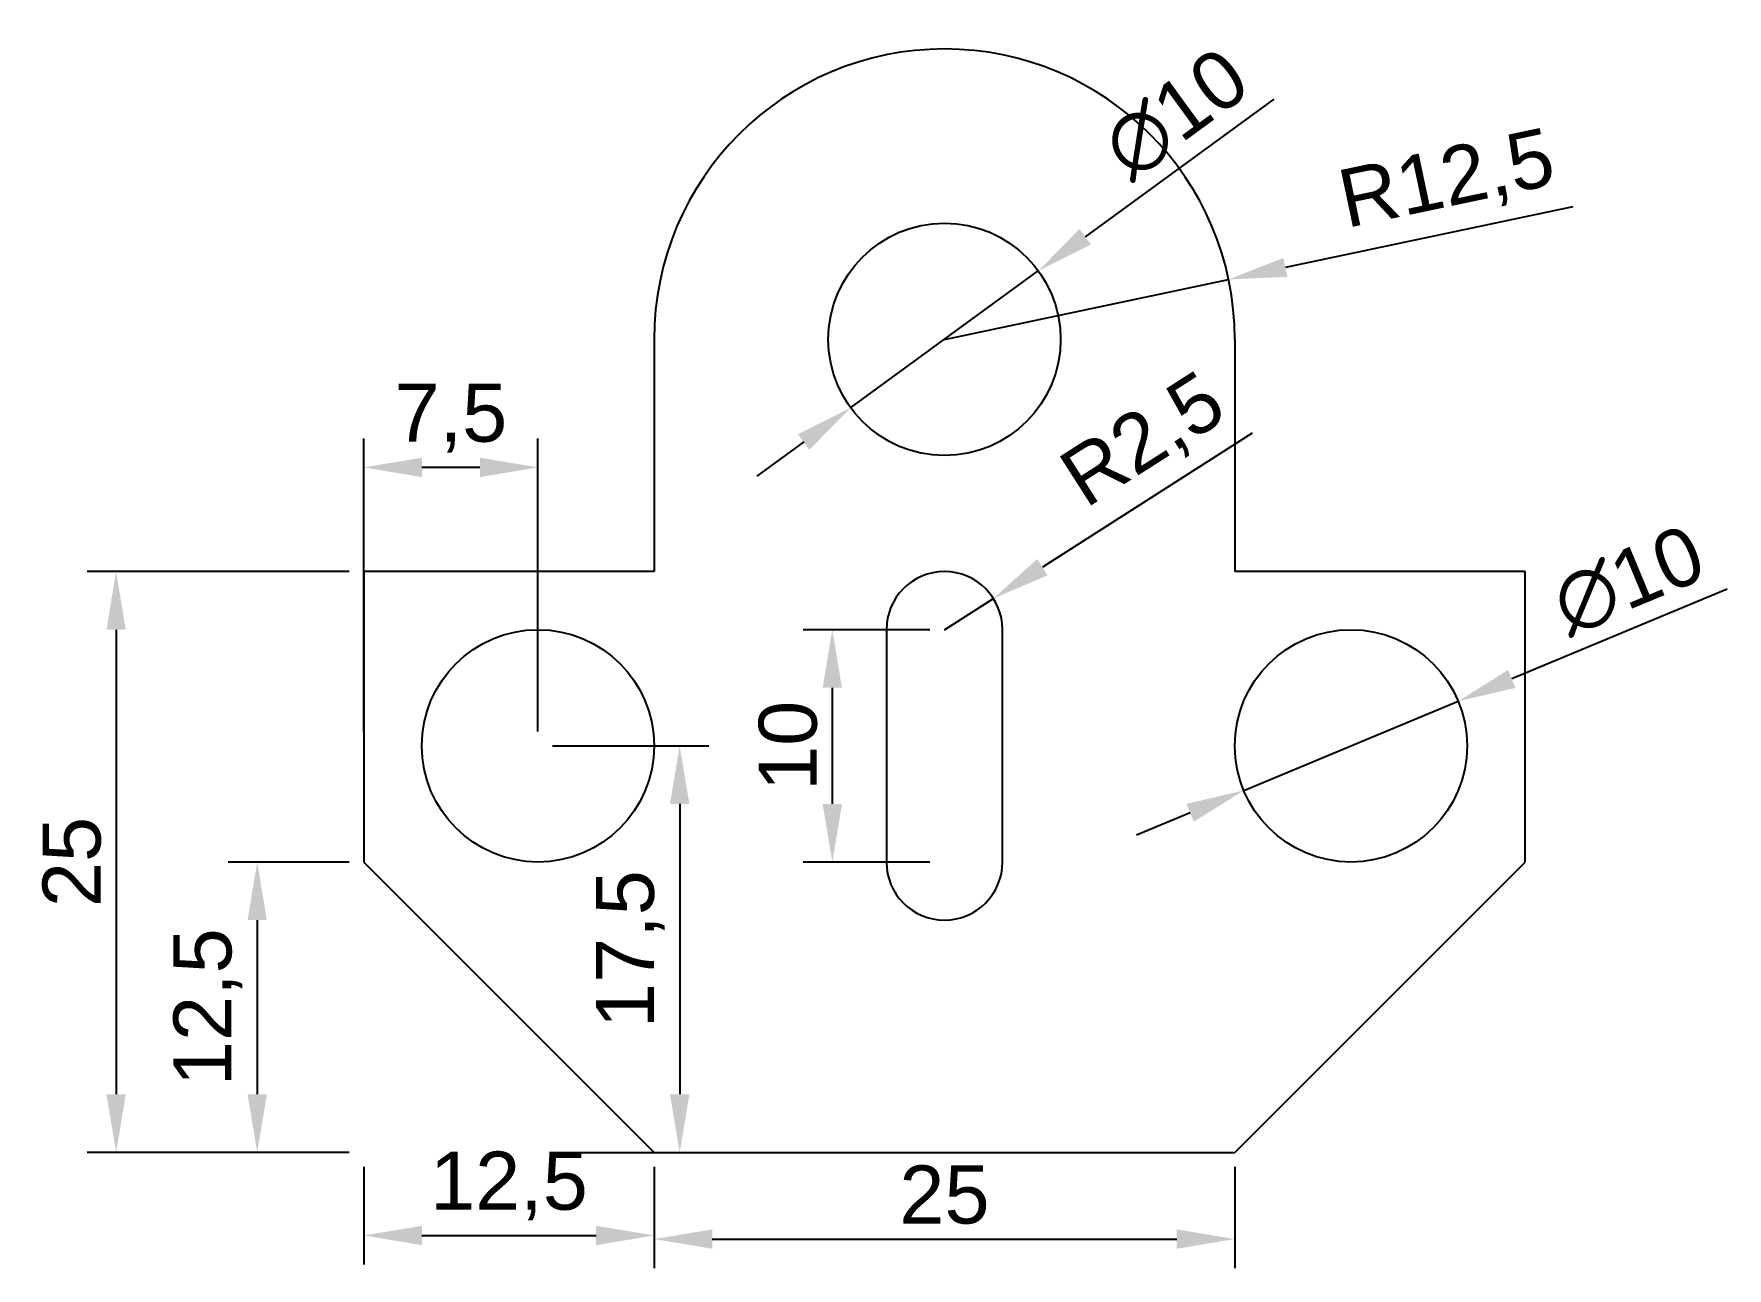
# Model space of a CAD drawing. Header units: millimetres. Extents: x 5.8 to 78.7, y 15 to 68.2.
import ezdxf

# ---------------------------------------------------------------- set-up
doc = ezdxf.new("R2010")
doc.units = ezdxf.units.MM
doc.styles.get("Standard").update_dxf_attribs({"font": 'arial.ttf'})
doc.dimstyles.new('ISO-25', dxfattribs={"dimtxt": 2.5, "dimasz": 2.5, "dimexe": 1.25, "dimexo": 0.625, "dimtad": 1, "dimtxsty": 'Standard', "dimcen": 2.5, "dimadec": 0, "dimazin": 0, "dimtfac": 1, "dimtmove": 0, "dimatfit": 3, "dimfxl": 1, "dimarcsym": 0})

# ---------------------------------------------------------------- blocks, each defined once
blk = doc.blocks.new('*D2')
at = {"color": 0, "lineweight": -2, "transparency": 16777216}
for p, q in [((44.375, 42.5), (38.922, 42.5)), ((40.172, 40), (40.172, 35)), ((44.375, 32.5), (38.922, 32.5))]:
    blk.add_line(p, q, dxfattribs=at)
at = {"color": 0, "transparency": 16777216}
for points in [[(39.755, 40), (40.588, 40), (40.172, 42.5)], [(39.755, 35), (40.588, 35), (40.172, 32.5)]]:
    blk.add_solid(points, dxfattribs=at)
at = {"layer": 'Defpoints', "color": 0, "transparency": 16777216}
for p in [(45, 42.5), (40.172, 32.5), (45, 32.5)]:
    blk.add_point(p, dxfattribs=at)
at = {"color": 0, "transparency": 16777216, "insert": (38.27, 37.5), "char_height": 2.5, "attachment_point": 5, "rotation": 90}
blk.add_mtext('10', dxfattribs=at)
blk = doc.blocks.new('*D3')
at = {"color": 0, "lineweight": -2, "transparency": 16777216}
for p, q in [((59.176, 65.334), (51.061, 59.418)), ((40.96, 52.055), (49.04, 57.945)), ((38.939, 50.582), (36.919, 49.109))]:
    blk.add_line(p, q, dxfattribs=at)
at = {"color": 0, "transparency": 16777216}
for points in [[(50.815, 59.755), (51.306, 59.081), (49.04, 57.945)], [(38.694, 50.919), (39.185, 50.245), (40.96, 52.055)]]:
    blk.add_solid(points, dxfattribs=at)
at = {"layer": 'Defpoints', "color": 0, "transparency": 16777216}
for p in [(49.04, 57.945), (40.96, 52.055)]:
    blk.add_point(p, dxfattribs=at)
at = {"color": 0, "transparency": 16777216, "insert": (54.967, 64.705), "char_height": 2.5, "attachment_point": 5, "rotation": 36.09148}
blk.add_mtext('∅10', dxfattribs=at)
blk = doc.blocks.new('*D4')
at = {"color": 0, "lineweight": -2, "transparency": 16777216}
for p, q in [((72.059, 60.711), (59.677, 58.098)), ((45, 55), (57.231, 57.581))]:
    blk.add_line(p, q, dxfattribs=at)
at = {"color": 0, "transparency": 16777216}
blk.add_solid([(59.591, 58.505), (59.763, 57.69), (57.231, 57.581)], dxfattribs=at)
at = {"layer": 'Defpoints', "color": 0, "transparency": 16777216}
for p in [(57.231, 57.581), (45, 55)]:
    blk.add_point(p, dxfattribs=at)
at = {"color": 0, "transparency": 16777216, "insert": (66.652, 61.744), "char_height": 2.5, "attachment_point": 5, "rotation": 11.91829}
blk.add_mtext('R12,5', dxfattribs=at)
blk = doc.blocks.new('*D5')
at = {"color": 0, "lineweight": -2, "transparency": 16777216}
for p, q in [((19.375, 45), (8.088, 45)), ((9.338, 42.5), (9.338, 22.5)), ((19.375, 20), (8.088, 20))]:
    blk.add_line(p, q, dxfattribs=at)
at = {"color": 0, "transparency": 16777216}
for points in [[(8.922, 42.5), (9.755, 42.5), (9.338, 45)], [(8.922, 22.5), (9.755, 22.5), (9.338, 20)]]:
    blk.add_solid(points, dxfattribs=at)
at = {"layer": 'Defpoints', "color": 0, "transparency": 16777216}
for p in [(20, 45), (9.338, 20), (20, 20)]:
    blk.add_point(p, dxfattribs=at)
at = {"color": 0, "transparency": 16777216, "insert": (7.437, 32.5), "char_height": 2.5, "attachment_point": 5, "rotation": 90}
blk.add_mtext('25', dxfattribs=at)
blk = doc.blocks.new('*D6')
at = {"color": 0, "lineweight": -2, "transparency": 16777216}
for p, q in [((19.375, 32.5), (14.161, 32.5)), ((15.411, 30), (15.411, 22.5)), ((19.375, 20), (14.161, 20))]:
    blk.add_line(p, q, dxfattribs=at)
at = {"color": 0, "transparency": 16777216}
for points in [[(14.995, 30), (15.828, 30), (15.411, 32.5)], [(14.995, 22.5), (15.828, 22.5), (15.411, 20)]]:
    blk.add_solid(points, dxfattribs=at)
at = {"layer": 'Defpoints', "color": 0, "transparency": 16777216}
for p in [(20, 32.5), (15.411, 20), (20, 20)]:
    blk.add_point(p, dxfattribs=at)
at = {"color": 0, "transparency": 16777216, "insert": (13.284, 26.25), "char_height": 2.5, "attachment_point": 5, "rotation": 90}
blk.add_mtext('12,5', dxfattribs=at)
blk = doc.blocks.new('*D7')
at = {"color": 0, "lineweight": -2, "transparency": 16777216}
for p, q in [((20, 19.375), (20, 15.173)), ((32.5, 19.375), (32.5, 15.173)), ((22.5, 16.423), (30, 16.423))]:
    blk.add_line(p, q, dxfattribs=at)
at = {"color": 0, "transparency": 16777216}
for points in [[(22.5, 16.839), (22.5, 16.006), (20, 16.423)], [(30, 16.839), (30, 16.006), (32.5, 16.423)]]:
    blk.add_solid(points, dxfattribs=at)
at = {"layer": 'Defpoints', "color": 0, "transparency": 16777216}
for p in [(20, 20), (32.5, 20), (32.5, 16.423)]:
    blk.add_point(p, dxfattribs=at)
at = {"color": 0, "transparency": 16777216, "insert": (26.25, 18.55), "char_height": 2.5, "attachment_point": 5}
blk.add_mtext('12,5', dxfattribs=at)
blk = doc.blocks.new('*D8')
at = {"color": 0, "lineweight": -2, "transparency": 16777216}
for p, q in [((32.5, 19.375), (32.5, 15.017)), ((57.5, 19.375), (57.5, 15.017)), ((35, 16.267), (55, 16.267))]:
    blk.add_line(p, q, dxfattribs=at)
at = {"color": 0, "transparency": 16777216}
for points in [[(35, 16.684), (35, 15.85), (32.5, 16.267)], [(55, 16.684), (55, 15.85), (57.5, 16.267)]]:
    blk.add_solid(points, dxfattribs=at)
at = {"layer": 'Defpoints', "color": 0, "transparency": 16777216}
for p in [(32.5, 20), (57.5, 20), (57.5, 16.267)]:
    blk.add_point(p, dxfattribs=at)
at = {"color": 0, "transparency": 16777216, "insert": (45, 18.168), "char_height": 2.5, "attachment_point": 5}
blk.add_mtext('25', dxfattribs=at)
blk = doc.blocks.new('*D9')
at = {"color": 0, "lineweight": -2, "transparency": 16777216}
for p, q in [((78.696, 44.241), (69.424, 40.382)), ((57.884, 35.579), (67.116, 39.421)), ((55.576, 34.618), (53.268, 33.657))]:
    blk.add_line(p, q, dxfattribs=at)
at = {"color": 0, "transparency": 16777216}
for points in [[(69.264, 40.767), (69.584, 39.997), (67.116, 39.421)], [(55.416, 35.003), (55.736, 34.233), (57.884, 35.579)]]:
    blk.add_solid(points, dxfattribs=at)
at = {"layer": 'Defpoints', "color": 0, "transparency": 16777216}
for p in [(67.116, 39.421), (57.884, 35.579)]:
    blk.add_point(p, dxfattribs=at)
at = {"color": 0, "transparency": 16777216, "insert": (74.456, 44.612), "char_height": 2.5, "attachment_point": 5, "rotation": 22.59924}
blk.add_mtext('∅10', dxfattribs=at)
blk = doc.blocks.new('*D10')
at = {"color": 0, "lineweight": -2, "transparency": 16777216}
for p, q in [((20, 38.125), (20, 50.738)), ((27.5, 38.125), (27.5, 50.738)), ((25, 49.488), (22.5, 49.488))]:
    blk.add_line(p, q, dxfattribs=at)
at = {"color": 0, "transparency": 16777216}
for points in [[(22.5, 49.904), (22.5, 49.071), (20, 49.488)], [(25, 49.904), (25, 49.071), (27.5, 49.488)]]:
    blk.add_solid(points, dxfattribs=at)
at = {"layer": 'Defpoints', "color": 0, "transparency": 16777216}
for p in [(20, 49.488), (20, 37.5), (27.5, 37.5)]:
    blk.add_point(p, dxfattribs=at)
at = {"color": 0, "transparency": 16777216, "insert": (23.75, 51.61), "char_height": 2.5, "attachment_point": 5}
blk.add_mtext('7,5', dxfattribs=at)
blk = doc.blocks.new('*D11')
at = {"color": 0, "lineweight": -2, "transparency": 16777216}
for p, q in [((28.125, 37.5), (34.851, 37.5)), ((33.601, 35), (33.601, 22.5)), ((28.125, 20), (34.851, 20))]:
    blk.add_line(p, q, dxfattribs=at)
at = {"color": 0, "transparency": 16777216}
for points in [[(33.184, 35), (34.018, 35), (33.601, 37.5)], [(33.184, 22.5), (34.018, 22.5), (33.601, 20)]]:
    blk.add_solid(points, dxfattribs=at)
at = {"layer": 'Defpoints', "color": 0, "transparency": 16777216}
for p in [(27.5, 37.5), (27.5, 20), (33.601, 20)]:
    blk.add_point(p, dxfattribs=at)
at = {"color": 0, "transparency": 16777216, "insert": (31.474, 28.75), "char_height": 2.5, "attachment_point": 5, "rotation": 90}
blk.add_mtext('17,5', dxfattribs=at)
blk = doc.blocks.new('*D12')
at = {"color": 0, "lineweight": -2, "transparency": 16777216}
for p, q in [((58.242, 50.959), (49.214, 45.192)), ((45, 42.5), (47.107, 43.846))]:
    blk.add_line(p, q, dxfattribs=at)
at = {"color": 0, "transparency": 16777216}
blk.add_solid([(48.989, 45.543), (49.438, 44.841), (47.107, 43.846)], dxfattribs=at)
at = {"layer": 'Defpoints', "color": 0, "transparency": 16777216}
for p in [(47.107, 43.846), (45, 42.5)]:
    blk.add_point(p, dxfattribs=at)
at = {"color": 0, "transparency": 16777216, "insert": (53.636, 50.541), "char_height": 2.5, "attachment_point": 5, "rotation": 32.5704}
blk.add_mtext('R2,5', dxfattribs=at)

msp = doc.modelspace()

# ---------------------------------------------------------------- linework, layer by layer
for p, q in [((32.5, 55), (32.5, 45)), ((57.5, 55), (57.5, 45)), ((20, 45), (20, 32.5)), ((32.5, 45), (20, 45)), ((70, 45), (57.5, 45)), ((70, 32.5), (70, 45)), ((42.5, 42.5), (42.5, 32.5)), ((47.5, 32.5), (47.5, 42.5)), ((20, 32.5), (32.5, 20)), ((57.5, 20), (70, 32.5)), ((32.5, 20), (45, 20)), ((45, 20), (57.5, 20))]:
    msp.add_line(p, q)
for centre in [(45, 55), (27.5, 37.5), (62.5, 37.5)]:
    msp.add_circle(centre, 5)
for centre, radius, start, end in [((45, 55), 12.5, 0, 180), ((45, 42.5), 2.5, 0, 180), ((45, 32.5), 2.5, 180, 0)]:
    msp.add_arc(centre, radius, start, end)

# ---------------------------------------------------------------- dimensions: what is measured, and where the dimension line sits
for p1, p2, picture, middle in [((40.96, 52.055), (49.04, 57.945), '*D3', (56.128, 63.112)), ((57.884, 35.579), (67.116, 39.421), '*D9', (75.214, 42.792))]:
    dim = msp.add_diameter_dim_2p(p1=p1, p2=p2, dimstyle='ISO-25')
    dim.commit()
    dim.dimension.update_dxf_attribs({"geometry": picture, "text_midpoint": middle, "dimtype": 163})
for center, mpoint, picture, middle in [((45, 55), (57.231, 57.581), '*D4', (66.652, 61.744)), ((45, 42.5), (47.107, 43.846), '*D12', (53.636, 50.541))]:
    dim = msp.add_radius_dim(center=center, mpoint=mpoint, dimstyle='ISO-25')
    dim.commit()
    dim.dimension.update_dxf_attribs({"geometry": picture, "text_midpoint": middle})
for base, p1, p2, picture, middle in [((20, 49.488), (27.5, 37.5), (20, 37.5), '*D10', (23.75, 51.61)), ((32.5, 16.423), (20, 20), (32.5, 20), '*D7', (26.25, 18.55)), ((57.5, 16.267), (32.5, 20), (57.5, 20), '*D8', (45, 18.168))]:
    dim = msp.add_linear_dim(base=base, p1=p1, p2=p2, dimstyle='ISO-25')
    dim.commit()
    dim.dimension.update_dxf_attribs({"geometry": picture, "text_midpoint": middle})
for base, p1, p2, picture, middle in [((9.338, 20), (20, 45), (20, 20), '*D5', (7.437, 32.5)), ((40.172, 32.5), (45, 42.5), (45, 32.5), '*D2', (38.27, 37.5)), ((33.601, 20), (27.5, 37.5), (27.5, 20), '*D11', (31.474, 28.75)), ((15.411, 20), (20, 32.5), (20, 20), '*D6', (13.284, 26.25))]:
    dim = msp.add_linear_dim(base=base, p1=p1, p2=p2, angle=90, dimstyle='ISO-25')
    dim.commit()
    dim.dimension.update_dxf_attribs({"geometry": picture, "text_midpoint": middle})

doc.saveas('drawing.dxf')
